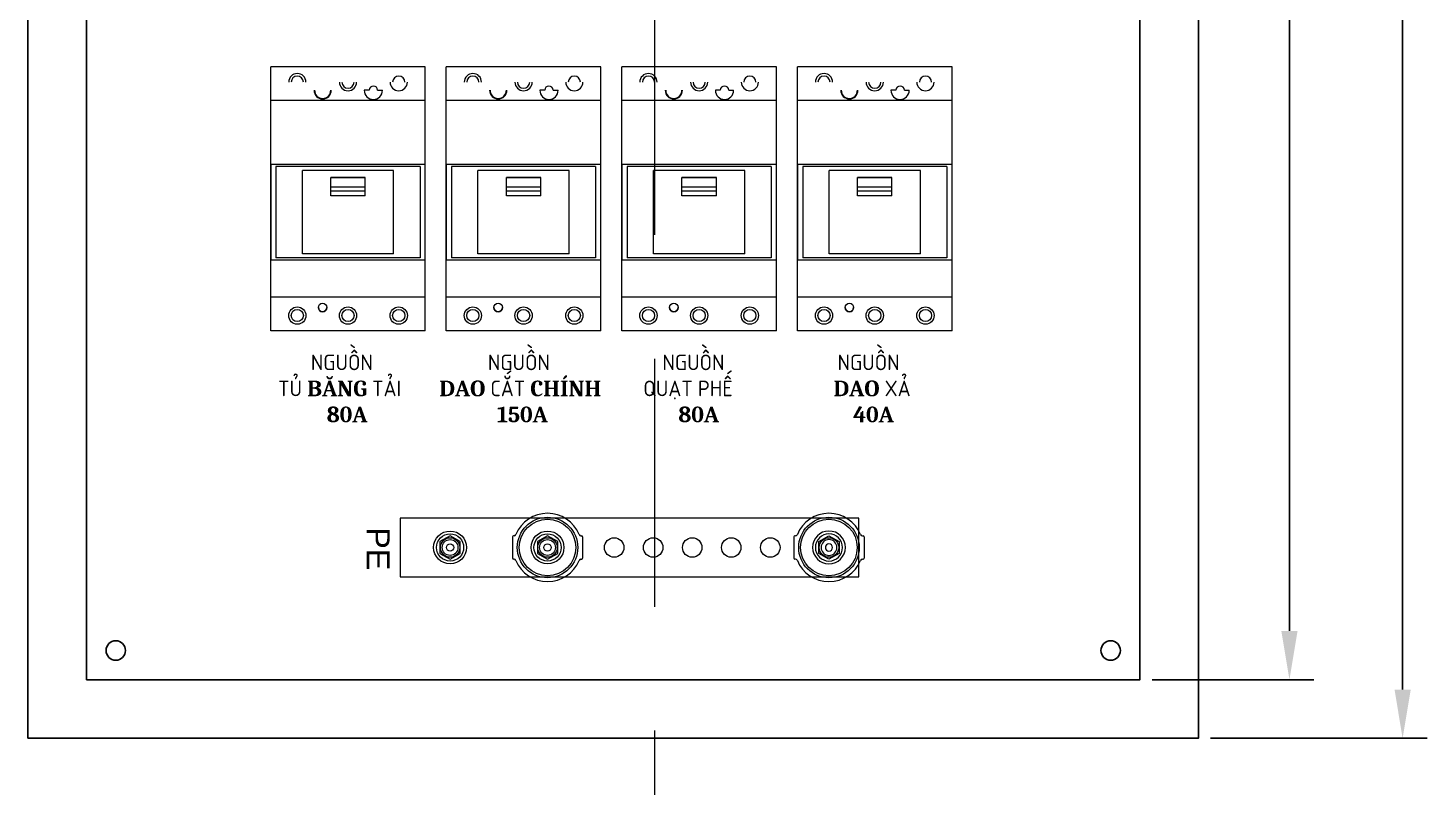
# Model space of a CAD drawing. Extents: x 223136 to 348136, y -32544 to -4064.
# Drawn here: x 257814 to 258531, y -9289 to -8900 of the extents above; entities that cross this region are included whole.
import ezdxf

# ---------------------------------------------------------------- set-up
doc = ezdxf.new("R2010")
doc.units = 0
doc.header["$LTSCALE"] = 20
doc.header["$MEASUREMENT"] = 0
doc.linetypes.add('HIDDEN', pattern=[9.525, 6.35, -3.175])
doc.layers.add('busbar support', color=7, linetype='Continuous', lineweight=13)
doc.styles.add('Arial$001', font='arial.ttf', dxfattribs={"height": 0.828039})
doc.dimstyles.get("Standard").update_dxf_attribs({"dimtxt": 0.18, "dimasz": 0.18, "dimexe": 0.18, "dimexo": 0.0625, "dimgap": 0.09, "dimtad": 0, "dimtih": 1, "dimtoh": 1, "dimdec": 4, "dimzin": 0, "dimdsep": 46, "dimtxsty": 'Standard', "dimcen": 0.09, "dimadec": 0, "dimazin": 0, "dimtfac": 1, "dimtdec": 4, "dimtofl": 0, "dimtmove": 0, "dimatfit": 3, "dimfxl": 0, "dimtolj": 1, "dimtzin": 0, "dimarcsym": 0})

# ---------------------------------------------------------------- blocks, each defined once
blk = doc.blocks.new('*D21')
at = {"color": 0, "lineweight": -2, "transparency": 16777216}
for p, q in [((258390.53, -8494.08), (258473.42, -8494.08)), ((258460.92, -9209.08), (258460.92, -8519.08)), ((258390.53, -9234.08), (258473.42, -9234.08))]:
    blk.add_line(p, q, dxfattribs=at)
at = {"color": 0, "transparency": 16777216}
for points in [[(258456.75, -8519.08), (258465.08, -8519.08), (258460.92, -8494.08)], [(258456.75, -9209.08), (258465.08, -9209.08), (258460.92, -9234.08)]]:
    blk.add_solid(points, dxfattribs=at)
at = {"layer": 'Defpoints', "color": 0, "transparency": 16777216}
for p in [(258384.28, -8494.08), (258460.92, -8494.08), (258384.28, -9234.08)]:
    blk.add_point(p, dxfattribs=at)
at = {"color": 0, "transparency": 16777216, "insert": (258442.17, -8864.08), "char_height": 25, "attachment_point": 5, "rotation": 90}
blk.add_mtext('740', dxfattribs=at)
blk = doc.blocks.new('*D19')
at = {"color": 0, "lineweight": -2, "transparency": 16777216}
for p, q in [((258420.53, -8464.08), (258531.44, -8464.08)), ((258518.94, -8489.08), (258518.94, -9239.08)), ((258420.53, -9264.08), (258531.44, -9264.08))]:
    blk.add_line(p, q, dxfattribs=at)
at = {"color": 0, "transparency": 16777216}
for points in [[(258514.78, -8489.08), (258523.11, -8489.08), (258518.94, -8464.08)], [(258514.78, -9239.08), (258523.11, -9239.08), (258518.94, -9264.08)]]:
    blk.add_solid(points, dxfattribs=at)
at = {"layer": 'Defpoints', "color": 0, "transparency": 16777216}
for p in [(258414.28, -8464.08), (258414.28, -9264.08), (258518.94, -9264.08)]:
    blk.add_point(p, dxfattribs=at)
at = {"color": 0, "transparency": 16777216, "insert": (258500.19, -8864.08), "char_height": 25, "attachment_point": 5, "rotation": 90}
blk.add_mtext('800', dxfattribs=at)
blk = doc.blocks.new('REGET')
at = {"layer": 'busbar support', "color": 40, "lineweight": 13, "ltscale": 0.6}
blk.add_lwpolyline([(259552.21, -230333.7), (259549.2, -230335.43), (259549.2, -230338.9), (259552.21, -230340.63), (259555.21, -230338.9), (259555.21, -230335.43)], close=True, dxfattribs=at)
for radius in [4.84, 4, 2.33, 1.06]:
    blk.add_circle((259552.21, -230337.17), radius, dxfattribs=at)

msp = doc.modelspace()

# ---------------------------------------------------------------- linework, layer by layer
at = {"color": 3, "linetype": 'HIDDEN', "lineweight": 0}
msp.add_line((258135.508, -6021.637), (258135.508, -10063.875), dxfattribs=at)
at = {"lineweight": 0}
for p, q in [((257938.707, -9055.286), (257938.707, -8920.086)), ((258017.955, -8920.086), (257938.707, -8920.086)), ((258017.955, -9055.286), (258017.955, -8920.086)), ((258028.707, -9055.286), (258028.707, -8920.086)), ((258107.955, -8920.086), (258028.707, -8920.086)), ((258107.955, -9055.286), (258107.955, -8920.086)), ((258118.707, -9055.286), (258118.707, -8920.086)), ((258197.955, -8920.086), (258118.707, -8920.086)), ((258197.955, -9055.286), (258197.955, -8920.086)), ((258208.707, -9055.286), (258208.707, -8920.086)), ((258287.955, -8920.086), (258208.707, -8920.086)), ((258287.955, -9055.286), (258287.955, -8920.086)), ((257989.147, -8932.046), (257986.651, -8932.046)), ((257993.515, -8932.046), (257996.011, -8932.046)), ((258079.147, -8932.046), (258076.651, -8932.046)), ((258083.515, -8932.046), (258086.011, -8932.046)), ((258169.147, -8932.046), (258166.651, -8932.046)), ((258173.515, -8932.046), (258176.011, -8932.046)), ((258259.147, -8932.046), (258256.651, -8932.046)), ((258263.515, -8932.046), (258266.011, -8932.046)), ((258017.955, -8937.246), (257938.707, -8937.246)), ((258107.955, -8937.246), (258028.707, -8937.246)), ((258197.955, -8937.246), (258118.707, -8937.246)), ((258287.955, -8937.246), (258208.707, -8937.246)), ((257941.411, -8971.046), (257941.411, -9017.846)), ((258015.251, -8971.046), (257941.411, -8971.046)), ((258015.251, -8971.046), (258015.251, -9017.846)), ((258031.411, -8971.046), (258031.411, -9017.846)), ((258105.251, -8971.046), (258031.411, -8971.046)), ((258105.251, -8971.046), (258105.251, -9017.846)), ((258121.411, -8971.046), (258121.411, -9017.846)), ((258195.251, -8971.046), (258121.411, -8971.046)), ((258195.251, -8971.046), (258195.251, -9017.846)), ((258211.411, -8971.046), (258211.411, -9017.846)), ((258285.251, -8971.046), (258211.411, -8971.046)), ((258285.251, -8971.046), (258285.251, -9017.846)), ((257954.931, -9015.766), (257954.931, -8973.126)), ((258001.731, -8973.126), (257954.931, -8973.126)), ((257987.171, -8976.739), (257969.491, -8976.739)), ((257969.491, -8986.151), (257969.491, -8976.739)), ((257987.171, -8976.833), (257969.491, -8976.833)), ((257987.171, -8986.151), (257987.171, -8976.739)), ((258001.731, -9015.766), (258001.731, -8973.126)), ((258044.931, -9015.766), (258044.931, -8973.126)), ((258091.731, -8973.126), (258044.931, -8973.126)), ((258077.171, -8976.739), (258059.491, -8976.739)), ((258059.491, -8986.151), (258059.491, -8976.739)), ((258077.171, -8976.833), (258059.491, -8976.833)), ((258077.171, -8986.151), (258077.171, -8976.739)), ((258091.731, -9015.766), (258091.731, -8973.126)), ((258134.931, -9015.766), (258134.931, -8973.126)), ((258181.731, -8973.126), (258134.931, -8973.126)), ((258167.171, -8976.739), (258149.491, -8976.739)), ((258149.491, -8986.151), (258149.491, -8976.739)), ((258167.171, -8976.833), (258149.491, -8976.833)), ((258167.171, -8986.151), (258167.171, -8976.739)), ((258181.731, -9015.766), (258181.731, -8973.126)), ((258224.931, -9015.766), (258224.931, -8973.126)), ((258271.731, -8973.126), (258224.931, -8973.126)), ((258257.171, -8976.739), (258239.491, -8976.739)), ((258239.491, -8986.151), (258239.491, -8976.739)), ((258257.171, -8976.833), (258239.491, -8976.833)), ((258257.171, -8986.151), (258257.171, -8976.739)), ((258271.731, -9015.766), (258271.731, -8973.126)), ((257987.171, -8981.695), (257969.491, -8981.695)), ((257987.171, -8983.723), (257969.491, -8983.723)), ((258077.171, -8981.695), (258059.491, -8981.695)), ((258077.171, -8983.723), (258059.491, -8983.723)), ((258167.171, -8981.695), (258149.491, -8981.695)), ((258167.171, -8983.723), (258149.491, -8983.723)), ((258257.171, -8981.695), (258239.491, -8981.695)), ((258257.171, -8983.723), (258239.491, -8983.723)), ((257987.171, -8986.151), (257969.491, -8986.151)), ((258077.171, -8986.151), (258059.491, -8986.151)), ((258167.171, -8986.151), (258149.491, -8986.151)), ((258257.171, -8986.151), (258239.491, -8986.151)), ((258015.251, -9017.846), (257941.411, -9017.846)), ((258001.731, -9015.766), (257954.931, -9015.766)), ((258105.251, -9017.846), (258031.411, -9017.846)), ((258091.731, -9015.766), (258044.931, -9015.766)), ((258195.251, -9017.846), (258121.411, -9017.846)), ((258181.731, -9015.766), (258134.931, -9015.766)), ((258285.251, -9017.846), (258211.411, -9017.846)), ((258271.731, -9015.766), (258224.931, -9015.766)), ((258017.955, -9038.126), (257938.707, -9038.126)), ((258107.955, -9038.126), (258028.707, -9038.126)), ((258197.955, -9038.126), (258118.707, -9038.126)), ((258287.955, -9038.126), (258208.707, -9038.126)), ((258017.955, -9055.286), (257938.707, -9055.286)), ((258107.955, -9055.286), (258028.707, -9055.286)), ((258197.955, -9055.286), (258118.707, -9055.286)), ((258287.955, -9055.286), (258208.707, -9055.286))]:
    msp.add_line(p, q, dxfattribs=at)
at = {"lineweight": 5}
for p, q in [((258062.614, -9160.803), (258062.614, -9171.803)), ((258063.49, -9160.303), (258063.114, -9160.303)), ((258097.739, -9160.303), (258098.114, -9160.303)), ((258098.614, -9160.803), (258098.614, -9171.803)), ((258206.866, -9160.803), (258206.866, -9171.803)), ((258207.741, -9160.303), (258207.366, -9160.303)), ((258241.99, -9160.303), (258242.366, -9160.303)), ((258242.866, -9160.803), (258242.866, -9171.803)), ((258063.49, -9172.303), (258063.114, -9172.303)), ((258097.739, -9172.303), (258098.114, -9172.303)), ((258207.741, -9172.303), (258207.366, -9172.303)), ((258241.99, -9172.303), (258242.366, -9172.303))]:
    msp.add_line(p, q, dxfattribs=at)
at = {"color": 242, "true_color": 0xcd2027}
for points in [[(257814.278, -9264.076), (258414.278, -9264.076), (258414.278, -8464.076), (257814.278, -8464.076)], [(257844.278, -9234.076), (258384.278, -9234.076), (258384.278, -8494.076), (257844.278, -8494.076)]]:
    msp.add_lwpolyline(points, close=True, dxfattribs=at)
at = {"lineweight": 0}
for points in [[(257938.707, -9018.886), (258017.955, -9018.886), (258017.955, -8970.006), (257938.707, -8970.006)], [(258028.707, -9018.886), (258107.955, -9018.886), (258107.955, -8970.006), (258028.707, -8970.006)], [(258118.707, -9018.886), (258197.955, -9018.886), (258197.955, -8970.006), (258118.707, -8970.006)], [(258208.707, -9018.886), (258287.955, -9018.886), (258287.955, -8970.006), (258208.707, -8970.006)]]:
    msp.add_lwpolyline(points, close=True, dxfattribs=at)
at = {"lineweight": 5}
msp.add_lwpolyline([(258005.125, -9181.299), (258240.124, -9181.299), (258240.124, -9151.299), (258005.125, -9151.299)], close=True, dxfattribs=at)
at = {"lineweight": 0}
for centre, radius in [((257952.331, -9047.486), 4.42), ((257965.331, -9043.326), 2.184), ((257978.331, -9047.486), 4.42), ((258004.331, -9047.486), 4.42), ((258042.331, -9047.486), 4.42), ((258055.331, -9043.326), 2.184), ((258068.331, -9047.486), 4.42), ((258094.331, -9047.486), 4.42), ((258132.331, -9047.486), 4.42), ((258145.331, -9043.326), 2.184), ((258158.331, -9047.486), 4.42), ((258184.331, -9047.486), 4.42), ((258222.331, -9047.486), 4.42), ((258235.331, -9043.326), 2.184), ((258248.331, -9047.486), 4.42), ((258274.331, -9047.486), 4.42), ((257952.331, -9047.486), 3.12), ((257978.331, -9047.486), 3.12), ((258004.331, -9047.486), 3.12), ((258042.331, -9047.486), 3.12), ((258068.331, -9047.486), 3.12), ((258094.331, -9047.486), 3.12), ((258132.331, -9047.486), 3.12), ((258158.331, -9047.486), 3.12), ((258184.331, -9047.486), 3.12), ((258222.331, -9047.486), 3.12), ((258248.331, -9047.486), 3.12), ((258274.331, -9047.486), 3.12)]:
    msp.add_circle(centre, radius, dxfattribs=at)
at = {"lineweight": 5}
for centre, radius in [((258080.614, -9166.303), 15.5), ((258224.866, -9166.303), 15.5), ((258080.614, -9166.303), 14.5), ((258224.866, -9166.303), 14.5), ((258030.662, -9166.299), 5), ((258080.61, -9166.299), 5), ((258080.614, -9166.303), 5), ((258080.614, -9166.303), 5), ((258114.78, -9166.299), 5), ((258134.78, -9166.299), 5), ((258154.78, -9166.299), 5), ((258174.78, -9166.299), 5), ((258194.78, -9166.299), 5), ((258224.866, -9166.303), 5), ((258224.866, -9166.303), 5), ((258224.87, -9166.299), 5)]:
    msp.add_circle(centre, radius, dxfattribs=at)
for centre in [(257859.278, -9219.076), (258369.278, -9219.076)]:
    msp.add_circle(centre, 5)
at = {"lineweight": 0}
for centre, radius, start, end in [((257952.331, -8927.886), 4.42, 0, 180), ((257952.331, -8927.886), 3.12, 0, 180), ((257978.331, -8927.886), 4.42, 180, 0), ((257978.331, -8927.886), 3.12, 180, 0), ((258004.331, -8927.886), 4.42, 180, 0), ((258004.331, -8927.886), 3.12, 0, 180), ((258042.331, -8927.886), 4.42, 0, 180), ((258042.331, -8927.886), 3.12, 0, 180), ((258068.331, -8927.886), 4.42, 180, 0), ((258068.331, -8927.886), 3.12, 180, 0), ((258094.331, -8927.886), 4.42, 180, 0), ((258094.331, -8927.886), 3.12, 0, 180), ((258132.331, -8927.886), 4.42, 0, 180), ((258132.331, -8927.886), 3.12, 0, 180), ((258158.331, -8927.886), 4.42, 180, 0), ((258158.331, -8927.886), 3.12, 180, 0), ((258184.331, -8927.886), 4.42, 180, 0), ((258184.331, -8927.886), 3.12, 0, 180), ((258222.331, -8927.886), 4.42, 0, 180), ((258222.331, -8927.886), 3.12, 0, 180), ((258248.331, -8927.886), 4.42, 180, 0), ((258248.331, -8927.886), 3.12, 180, 0), ((258274.331, -8927.886), 4.42, 180, 0), ((258274.331, -8927.886), 3.12, 0, 180), ((257965.331, -8932.046), 4.42, 180, 0), ((257965.331, -8932.046), 4.16, 180, 0), ((257991.331, -8932.046), 4.68, 180, 0), ((257991.331, -8932.046), 2.184, 0, 180), ((258055.331, -8932.046), 4.42, 180, 0), ((258055.331, -8932.046), 4.16, 180, 0), ((258081.331, -8932.046), 4.68, 180, 0), ((258081.331, -8932.046), 2.184, 0, 180), ((258145.331, -8932.046), 4.42, 180, 0), ((258145.331, -8932.046), 4.16, 180, 0), ((258171.331, -8932.046), 4.68, 180, 0), ((258171.331, -8932.046), 2.184, 0, 180), ((258235.331, -8932.046), 4.42, 180, 0), ((258235.331, -8932.046), 4.16, 180, 0), ((258261.331, -8932.046), 4.68, 180, 0), ((258261.331, -8932.046), 2.184, 0, 180), ((257965.331, -9043.326), 2.184, 180, 0), ((258055.331, -9043.326), 2.184, 180, 0), ((258145.331, -9043.326), 2.184, 180, 0), ((258235.331, -9043.326), 2.184, 180, 0)]:
    msp.add_arc(centre, radius, start, end, dxfattribs=at)
at = {"lineweight": 5}
for centre, radius, start, end in [((258080.614, -9166.303), 17.5, 22.233272, 157.766728), ((258224.866, -9166.303), 17.5, 22.233272, 157.766728), ((258063.114, -9160.803), 0.5, 90, 180), ((258063.49, -9159.303), 1, 270, 337.766728), ((258097.739, -9159.303), 1, 202.233272, 270), ((258098.114, -9160.803), 0.5, 0, 90), ((258207.366, -9160.803), 0.5, 90, 180), ((258207.741, -9159.303), 1, 270, 337.766728), ((258241.99, -9159.303), 1, 202.233272, 270), ((258242.366, -9160.803), 0.5, 0, 90), ((258063.114, -9171.803), 0.5, 180, 270), ((258063.49, -9173.303), 1, 22.233272, 90), ((258097.739, -9173.303), 1, 90, 157.766728), ((258098.114, -9171.803), 0.5, 270, 0), ((258207.366, -9171.803), 0.5, 180, 270), ((258207.741, -9173.303), 1, 22.233272, 90), ((258241.99, -9173.303), 1, 90, 157.766728), ((258242.366, -9171.803), 0.5, 270, 0), ((258080.614, -9166.303), 17.5, 202.233272, 337.766728), ((258224.866, -9166.303), 17.5, 202.233272, 337.766728)]:
    msp.add_arc(centre, radius, start, end, dxfattribs=at)

# ---------------------------------------------------------------- block references
at = {"layer": 'busbar support', "color": 7, "lineweight": 5, "ltscale": 0.6, "yscale": 1.739886907305111, "zscale": 1.739886907305111, "rotation": 180}
for p, xscale in [((709622.146, -409926.919), 1.739886907305111), ((709672.098, -409926.923), 1.739886907305111), ((-193366.618, -409926.923), -1.739886907305111)]:
    msp.add_blockref('REGET', p, dxfattribs=dict(at, xscale=xscale))

# ---------------------------------------------------------------- texts
at = {"color": 7, "lineweight": 5, "true_color": 0x000007, "style": 'Arial$001'}
msp.add_text('PE ', height=11.8254, rotation=270, dxfattribs=at).set_placement((257987.868, -9155.971))
at = {"linetype": 'ByBlock', "char_height": 8, "attachment_point": 1}
for s, width, heights, insert in [('\\pi20.49258;{\\fCambria|b0|i0|c0|p18;NGUỒN\\P\\pi3.74271;\\fCambria|b1|i0|c0|p18;TỦ BĂNG TẢI\\P\\pi28.62609;80A}', 78.5, [57.025], (257938.778, -9067.475)), ('\\pi26.74258;{\\fCambria|b0|i0|c0|p18;NGUỒN\\P\\pi1.86735;\\fCambria|b1|i0|c0|p18;DAO CẮT CHÍNH\\P\\pi31.52041;150A}', 91, [62.101], (258023.278, -9067.475)), ('\\pi20.74258;{\\fCambria|b0|i0|c0|p18;NGUỒN\\P\\pi10.8965;\\fCambria|b1|i0|c0|p18;QUẠT PHẾ\\P\\pi28.87609;80A}', 79, [61.101], (258118.778, -9067.475)), ('\\pi20.99258;{\\fCambria|b0|i0|c0|p18;NGUỒN\\P\\pi18.9395;\\fCambria|b1|i0|c0|p18;DAO XẢ\\P\\pi28.99781;40A}', 79.5, [46.025], (258208.278, -9067.475))]:
    msp.add_mtext_dynamic_manual_height_columns(s, width=width, gutter_width=1.5, heights=heights, dxfattribs=dict(at, insert=insert))

# ---------------------------------------------------------------- dimensions: what is measured, and where the dimension line sits
for base, p1, p2, picture, middle in [((258518.944, -9264.076), (258414.278, -8464.076), (258414.278, -9264.076), '*D19', (258500.194, -8864.076)), ((258460.917, -8494.076), (258384.278, -9234.076), (258384.278, -8494.076), '*D21', (258442.167, -8864.076))]:
    dim = msp.add_linear_dim(base=base, p1=p1, p2=p2, angle=90, dimstyle='Standard', override={"dimscale": 10, "dimtxt": 2.5, "dimasz": 2.5, "dimexe": 1.25, "dimexo": 0.625, "dimgap": 0.625, "dimtad": 1, "dimtih": 0, "dimtoh": 0, "dimdec": 2, "dimzin": 8, "dimdsep": 44, "dimcen": 2.5, "dimtdec": 2, "dimtofl": 1, "dimtolj": 0, "dimtzin": 8})
    dim.commit()
    dim.dimension.update_dxf_attribs({"geometry": picture, "text_midpoint": middle})

doc.saveas('drawing.dxf')
